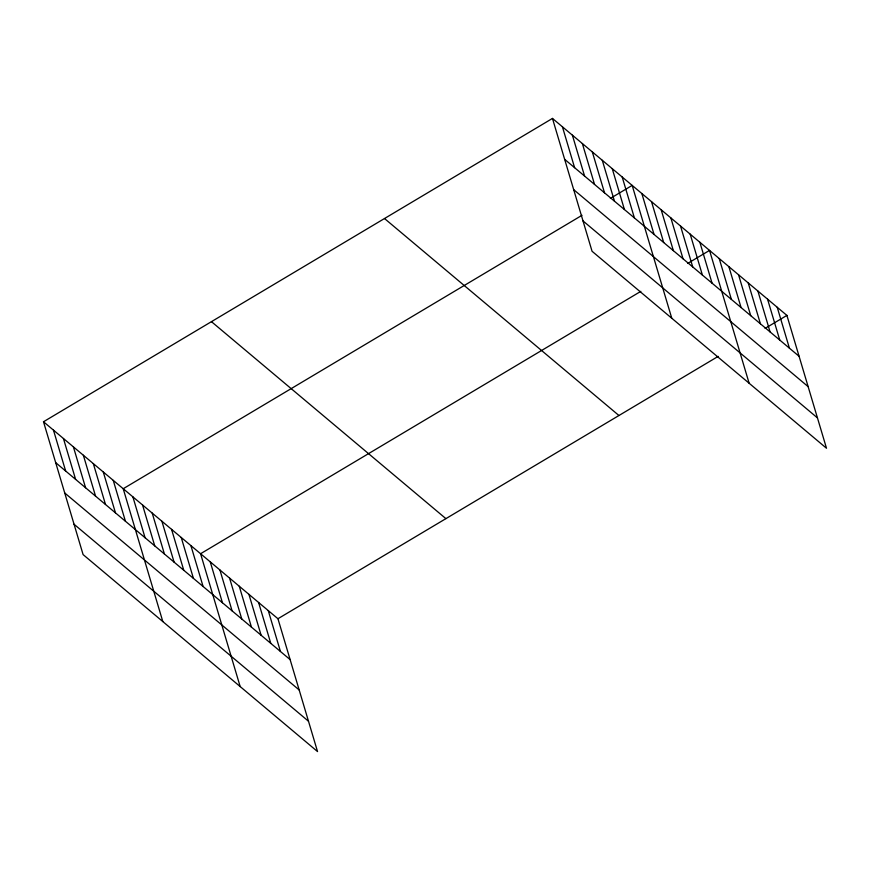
<?xml version="1.0" encoding="UTF-8"?>
<svg xmlns="http://www.w3.org/2000/svg" width="870" height="870" viewBox="0 0 870 870"><rect width="100%" height="100%" fill="white"/><g stroke="black" fill="none" stroke-linecap="round" stroke-linejoin="round"><path stroke-width="1.3" d="M43.5 421.754L277.943 618.733L317.539 751.571L83.096 554.592L43.5 421.754L552.461 118.429L786.904 315.408L826.5 448.246L592.057 251.267L552.461 118.429M581.997 215.303L123.214 488.733L162.81 621.561M610.359 198.403L632.175 185.408L671.77 318.235M640.831 291.352L200.578 553.733L240.174 686.571M687.724 263.403L709.539 250.408L749.135 383.235M277.943 618.733L718.196 356.363M765.089 328.403L786.904 315.408M564.652 159.319L799.095 356.298M573.7 189.66L808.132 386.639M583.02 220.926L817.452 417.894M384.507 218.533L618.94 415.512M211.453 321.661L445.897 518.64M55.691 462.644L290.134 659.623M64.739 492.985L299.171 689.964M74.059 524.251L308.491 721.23M777.225 307.284L789.416 348.174M767.557 299.16L779.748 340.05M757.89 291.037L770.08 331.916M748.222 282.902L760.413 323.792M738.543 274.779L750.734 315.669M728.875 266.655L741.066 307.545M719.207 258.531L731.398 299.421M699.861 242.284L712.051 283.163M690.193 234.15L702.384 275.04M680.525 226.026L692.716 266.916M670.857 217.902L683.037 258.792M661.178 209.779L673.369 250.669M651.51 201.655L663.701 242.545M641.842 193.531L654.033 234.411M622.202 177.034L634.393 217.924M612.241 168.66L624.432 209.55M602.279 160.287L614.47 201.177M592.318 151.913L604.509 192.803M582.356 143.55L594.536 184.429M572.384 135.176L584.575 176.066M562.422 126.802L574.613 167.692M268.264 610.61L280.455 651.5M258.597 602.486L270.787 643.376M248.929 594.362L261.12 635.252M239.261 586.239L251.452 627.129M229.582 578.115L241.773 618.994M219.914 569.981L232.105 610.87M210.246 561.857L222.437 602.747M190.9 545.61L203.091 586.5M181.232 537.486L193.423 578.376M171.564 529.362L183.755 570.241M161.896 521.239L174.076 562.118M152.217 513.104L164.408 553.994M142.549 504.981L154.74 545.871M132.882 496.857L145.072 537.747M113.241 480.36L125.432 521.25M103.28 471.986L115.471 512.876M93.318 463.612L105.509 504.502M83.357 455.249L95.548 496.128M73.395 446.875L85.575 487.765M63.423 438.502L75.614 479.392M53.461 430.128L65.652 471.018"/></g></svg>
